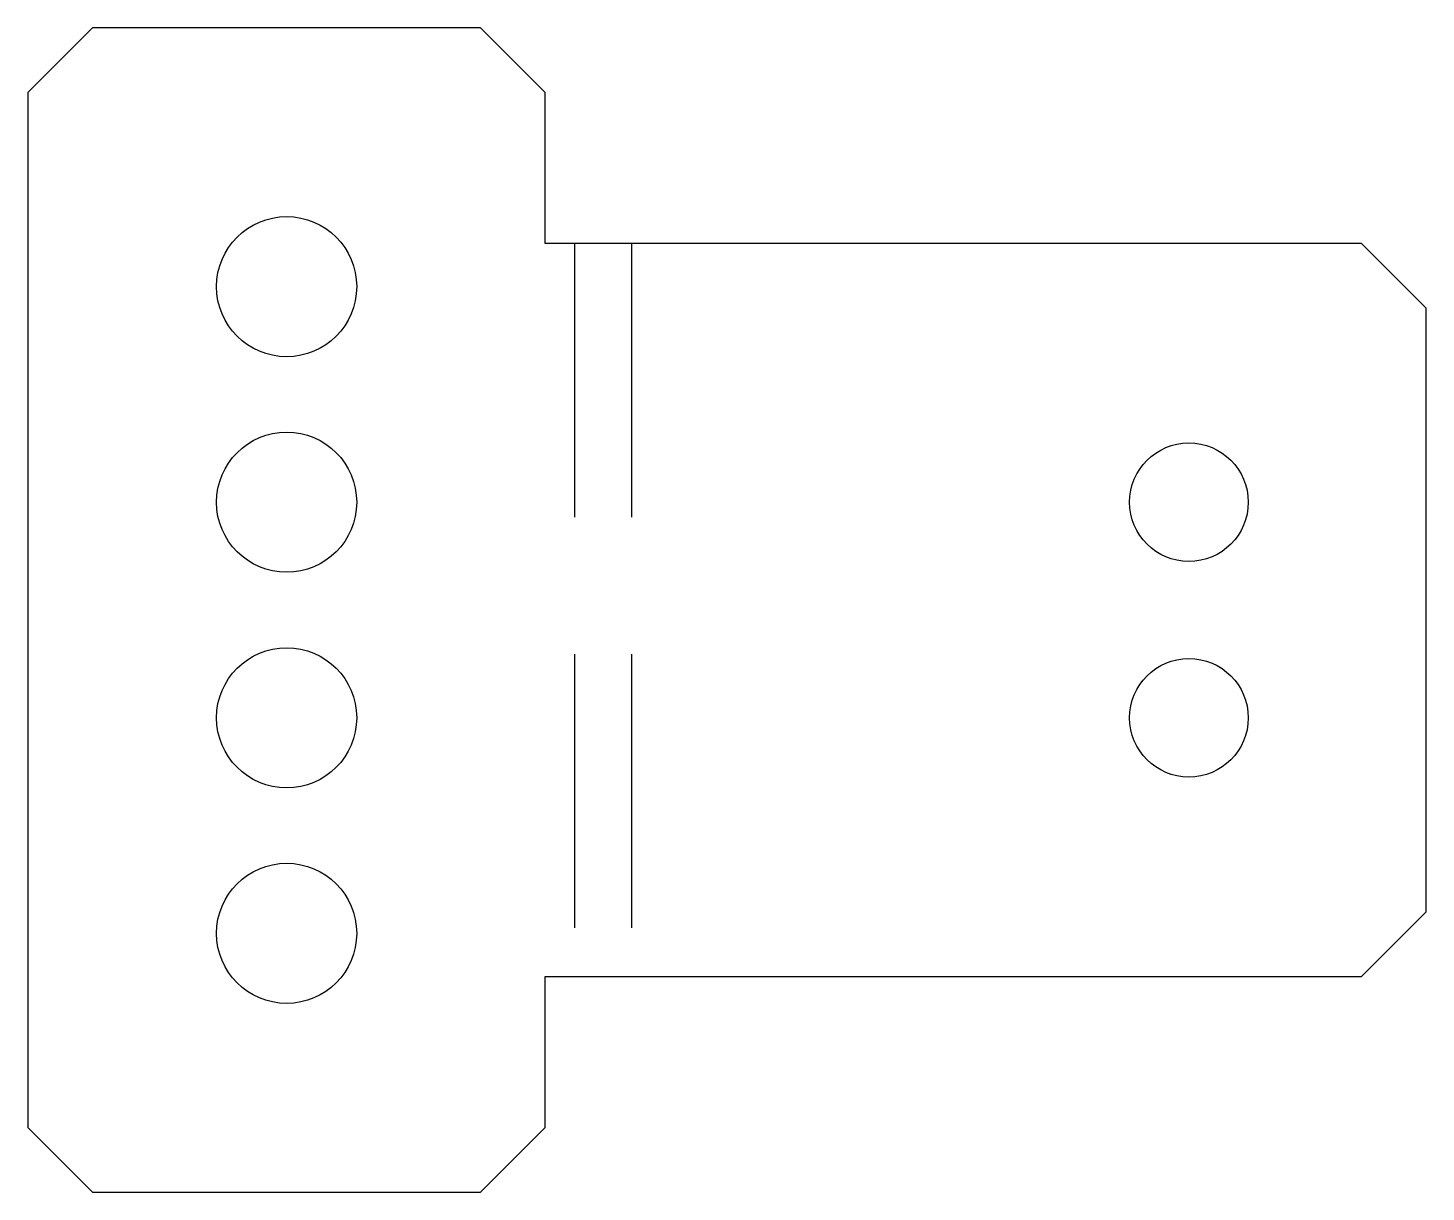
# Model space of a CAD drawing. Extents: x 0 to 64.9, y 0 to 54.
import ezdxf

# ---------------------------------------------------------------- set-up
doc = ezdxf.new("R2010")
doc.units = 0
doc.header["$MEASUREMENT"] = 0
doc.linetypes.add('DASHED', pattern=[19.05, 12.7, -6.35])
doc.layers.get('0').update_dxf_attribs({"linetype": 'CONTINUOUS'})

msp = doc.modelspace()

# ---------------------------------------------------------------- linework, layer by layer
for p, q in [((3, 54), (0, 51)), ((21, 54), (3, 54)), ((24, 51), (21, 54)), ((0, 51), (0, 3)), ((24, 44), (24, 51)), ((61.86, 44), (24, 44)), ((64.86, 41), (61.86, 44)), ((64.86, 13), (64.86, 41)), ((61.86, 10), (64.86, 13)), ((24, 3), (24, 10)), ((24, 10), (61.86, 10)), ((0, 3), (3, 0)), ((21, 0), (24, 3)), ((3, 0), (21, 0))]:
    msp.add_line(p, q)
at = {"linetype": 'DASHED'}
for p, q in [((25.36, 44), (25.36, 10)), ((28, 44), (28, 10))]:
    msp.add_line(p, q, dxfattribs=at)
for centre, radius in [((12, 42), 3.25), ((12, 32), 3.25), ((53.86, 32), 2.75), ((12, 22), 3.25), ((53.86, 22), 2.75), ((12, 12), 3.25)]:
    msp.add_circle(centre, radius)

doc.saveas('drawing.dxf')
